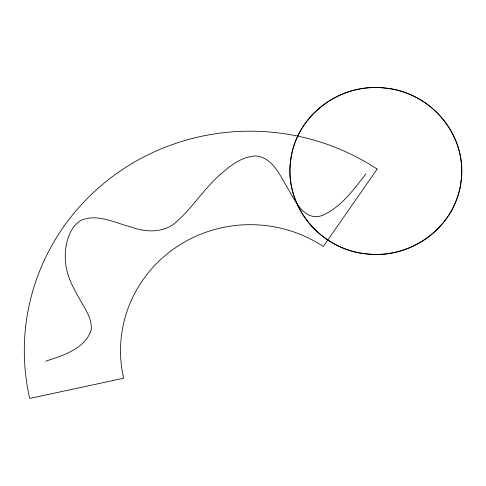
<?xml version="1.0" encoding="UTF-8"?>
<svg xmlns="http://www.w3.org/2000/svg" width="486" height="486" viewBox="0 0 486 486"><rect width="100%" height="100%" fill="white"/><g stroke="black" fill="none" stroke-linecap="round" stroke-linejoin="round"><path stroke-width="0.73" d="M365.946 173.891C353.608 189.558 341.245 207.127 322.431 215.383C305.421 221.902 295.646 202.182 288.897 190.172C280.72 177.135 273.618 157.816 256.092 155.963C241.937 156.249 230.212 165.841 220.018 174.681C204.114 188.665 192.972 207.145 177.135 221.166C164.936 233.098 146.584 232.636 131.53 227.144C115.431 223.11 98.136 213.433 81.496 220.122C70.543 226.318 66.497 239.665 65.428 251.456A67.062 65.154 2 0 0 65.586 263.072C66.971 277.02 74.018 289.468 80.98 301.332C85.797 310.141 92.267 319.369 91.198 329.903C85.135 348.893 62.816 355.539 45.714 361.183M290.579 161.079C284.176 206.107 321.088 249.81 365.83 253.807C410.409 260.095 456.524 226.209 461.117 180.877C467.52 135.849 430.614 92.146 385.872 88.148C341.293 81.861 295.178 115.747 290.579 161.079M377.16 169.098L323.293 246.463A129.999 126.299 2 0 0 177.317 246.463A129.999 126.299 2 0 0 123.644 378.248L29.731 398.435A226.227 219.787 2 0 1 123.134 169.092A226.227 219.787 2 0 1 377.154 169.104M329.927 241.372A85.858 83.416 2 0 0 461.633 174.541A85.858 83.416 2 0 0 335.984 97.018A85.858 83.416 2 0 0 329.927 241.372"/></g></svg>
